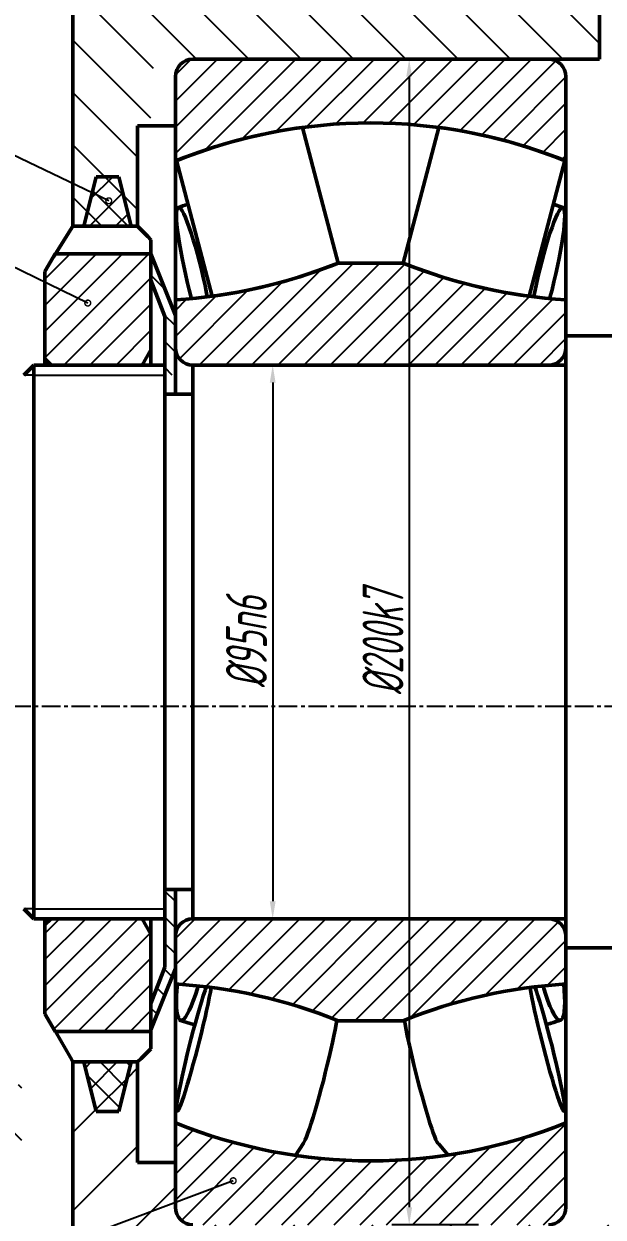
# Model space of a CAD drawing. Header units: millimetres. Extents: x 0 to 1189, y 0 to 841.
# Drawn here: x 225.1 to 324.5, y 477.7 to 682.5 of the extents above; entities that cross this region are included whole.
import ezdxf
from ezdxf import colors
from ezdxf.entities.mleader import LeaderData, LeaderLine
from ezdxf.math import Vec2, Vec3

# ---------------------------------------------------------------- set-up
doc = ezdxf.new("R2010")
doc.units = ezdxf.units.MM
doc.header["$LTSCALE"] = 0.1
doc.linetypes.add('CENTER', pattern=[50.8, 31.75, -6.35, 6.35, -6.35])
for name, color, linetype, lineweight in [('点画线', 1, 'CENTER', 25), ('粗实线', 7, 'Continuous', 50), ('细实线', 3, 'Continuous', 25)]:
    doc.layers.add(name, color=color, linetype=linetype, lineweight=lineweight)
doc.styles.get("Standard").update_dxf_attribs({"font": 'arial.ttf'})
doc.styles.add('字母数字', font='gbeitc.shx', dxfattribs={"width": 0.7, "height": 7})
doc.dimstyles.new('线性', dxfattribs={"dimtxt": 3.5, "dimasz": 3, "dimexe": 3, "dimexo": 0, "dimgap": 1, "dimtad": 1, "dimdec": 0, "dimdsep": 46, "dimtxsty": 'Standard', "dimcen": 2.5, "dimadec": 0, "dimazin": 0, "dimtfac": 1, "dimtdec": 0, "dimtmove": 0, "dimatfit": 3, "dimfxl": 1, "dimarcsym": 0})
pattern_1 = [(135, (-83.5844, 0), (-4.49013, -4.49013), [])]
pattern_2 = [(45, (-83.5844, 0), (-2.245064, 2.245064), []), (135, (-83.5844, 0), (-2.245064, -2.245064), [])]
pattern_3 = [(135, (-83.5844, 0), (-2.245064, -2.245064), [])]

# ---------------------------------------------------------------- blocks, each defined once
blk = doc.blocks.new('_DotSmall')
at = {"color": 0, "linetype": 'ByBlock', "lineweight": 15, "const_width": 0.5}
blk.add_lwpolyline([(-0.0625, 0, 1), (0.0625, 0, 1)], format="xyb", close=True, dxfattribs=at)
blk = doc.blocks.new('*D40')
at = {"layer": 'Defpoints', "color": 0, "transparency": 16777216}
for p in [(271.84, 623.94), (267.84, 528.94), (271.84, 528.94)]:
    blk.add_point(p, dxfattribs=at)
at = {"layer": '细实线', "color": 0, "lineweight": -2, "transparency": 16777216}
for p, q in [((271.84, 623.94), (264.84, 623.94)), ((267.84, 620.94), (267.84, 531.94)), ((271.84, 528.94), (264.84, 528.94))]:
    blk.add_line(p, q, dxfattribs=at)
at = {"layer": '细实线', "color": 0, "transparency": 16777216}
for points in [[(267.34, 620.94), (268.34, 620.94), (267.84, 623.94)], [(267.34, 531.94), (268.34, 531.94), (267.84, 528.94)]]:
    blk.add_solid(points, dxfattribs=at)
at = {"layer": '细实线', "color": 0, "transparency": 16777216, "insert": (263.34, 576.44), "char_height": 7, "attachment_point": 5, "rotation": 90, "style": '字母数字'}
blk.add_mtext('%%C95n6', dxfattribs=at)
blk = doc.blocks.new('*D41')
at = {"layer": 'Defpoints', "color": 0, "transparency": 16777216}
for p in [(303.17, 676.44), (291.26, 476.44), (303.17, 476.44)]:
    blk.add_point(p, dxfattribs=at)
at = {"layer": '细实线', "color": 0, "lineweight": -2, "transparency": 16777216}
for p, q in [((303.17, 676.44), (288.26, 676.44)), ((291.26, 673.44), (291.26, 479.44)), ((303.17, 476.44), (288.26, 476.44))]:
    blk.add_line(p, q, dxfattribs=at)
at = {"layer": '细实线', "color": 0, "transparency": 16777216}
for points in [[(290.76, 673.44), (291.76, 673.44), (291.26, 676.44)], [(290.76, 479.44), (291.76, 479.44), (291.26, 476.44)]]:
    blk.add_solid(points, dxfattribs=at)
at = {"layer": '细实线', "color": 0, "transparency": 16777216, "insert": (286.76, 576.44), "char_height": 7, "attachment_point": 5, "rotation": 90, "style": '字母数字'}
blk.add_mtext('%%C200k7', dxfattribs=at)
blk = doc.blocks.new('*D44')
at = {"layer": 'Defpoints', "color": 0, "transparency": 16777216}
for p in [(538.13, 764.53), (127.9, 660.68), (538.13, 587.44)]:
    blk.add_point(p, dxfattribs=at)
at = {"layer": '细实线', "color": 0, "lineweight": -2, "transparency": 16777216}
for p, q in [((127.9, 660.68), (127.9, 767.53)), ((538.13, 587.44), (538.13, 767.53)), ((130.9, 764.53), (535.13, 764.53))]:
    blk.add_line(p, q, dxfattribs=at)
at = {"layer": '细实线', "color": 0, "transparency": 16777216}
for points in [[(130.9, 765.03), (130.9, 764.03), (127.9, 764.53)], [(535.13, 765.03), (535.13, 764.03), (538.13, 764.53)]]:
    blk.add_solid(points, dxfattribs=at)
at = {"layer": '细实线', "color": 0, "transparency": 16777216, "insert": (333.01, 769.03), "char_height": 7, "attachment_point": 5, "style": '字母数字'}
blk.add_mtext('410', dxfattribs=at)

msp = doc.modelspace()

# ---------------------------------------------------------------- hatches: boundary and pattern name
at = {"layer": '细实线'}
h = msp.add_hatch(dxfattribs=at)
h.set_pattern_fill('ANSI31', color=3, scale=2, angle=90)
h.set_pattern_definition(pattern_1)
edge = h.paths.add_edge_path()
edge.add_line((310.95, 676.44), (323.94, 676.44))
edge.add_line((323.94, 676.44), (323.94, 707.85))
edge.add_line((323.94, 707.85), (233.57, 707.85))
edge.add_line((233.57, 707.85), (233.57, 647.75))
edge.add_line((233.57, 647.75), (235.46, 647.75))
edge.add_line((235.46, 647.75), (237.57, 656.25))
edge.add_line((237.57, 656.25), (241.43, 656.25))
edge.add_line((241.43, 656.25), (243.55, 647.75))
edge.add_line((243.55, 647.75), (244.67, 647.75))
edge.add_line((244.67, 647.75), (244.67, 665.01))
edge.add_line((244.67, 665.01), (246.95, 665.01))
edge.add_line((246.95, 665.01), (246.95, 673.44))
edge.add_arc((249.95, 673.44), 3, 90, 180, ccw=False)
edge.add_line((249.95, 676.44), (310.95, 676.44))
h = msp.add_hatch(dxfattribs=at)
h.set_pattern_fill('ANSI31', color=3)
h.set_pattern_definition([(45, (-86.4304, 125.1164), (-2.245064, 2.245064), [])])
h.paths.add_polyline_path([(284.64, 676.44), (254.14, 676.44, 0.414214), (251.14, 673.44), (251.14, 658.94, -0.09673), (284.64, 665.48)])
h.paths.add_polyline_path([(318.14, 673.44, 0.414214), (315.14, 676.44), (284.64, 676.44), (284.64, 665.48, -0.09673), (318.14, 658.94)])
h.paths.add_polyline_path([(284.64, 641.44), (279.06, 641.44, -0.080879), (251.14, 635.14), (251.14, 626.94, 0.414214), (254.14, 623.94), (284.64, 623.94)])
h.paths.add_polyline_path([(318.14, 635.14, -0.080879), (290.23, 641.44), (284.64, 641.44), (284.64, 623.94), (315.14, 623.94, 0.414214), (318.14, 626.94)])
h.paths.add_polyline_path([(284.64, 528.94), (254.14, 528.94, 0.414214), (251.14, 525.94), (251.14, 517.74, -0.080879), (279.06, 511.44), (284.64, 511.44)])
h.paths.add_polyline_path([(318.14, 525.94, 0.414214), (315.14, 528.94), (284.64, 528.94), (284.64, 511.44), (290.23, 511.44, -0.080879), (318.14, 517.74)])
h.paths.add_polyline_path([(284.64, 487.4, -0.09673), (251.14, 493.94), (251.14, 479.44, 0.414214), (254.14, 476.44), (284.64, 476.44)])
h.paths.add_polyline_path([(318.14, 493.94, -0.09673), (284.64, 487.4), (284.64, 476.44), (315.14, 476.44, 0.414214), (318.14, 479.44)])
h = msp.add_hatch(dxfattribs=at)
h.set_pattern_fill('ANSI37', color=3)
h.set_pattern_definition(pattern_2)
h.paths.add_polyline_path([(235.46, 647.75), (243.55, 647.75), (241.43, 656.25), (237.57, 656.25)])
h = msp.add_hatch(dxfattribs=at)
h.set_pattern_fill('ANSI31', color=3)
h.set_pattern_definition([(45, (-486.775, 129.6835), (-2.245064, 2.245064), [])])
h.paths.add_polyline_path([(246.95, 643.02), (230.51, 643.02), (228.76, 639.98), (228.76, 625), (229.82, 623.94), (245.43, 623.94), (246.95, 626.57)])
h.paths.add_polyline_path([(246.95, 509.61), (246.95, 526.06), (245.43, 528.69), (229.82, 528.69), (228.76, 527.63), (228.76, 512.64), (230.51, 509.61)])
h = msp.add_hatch(dxfattribs=at)
h.set_pattern_fill('ANSI31', color=256, angle=90)
h.set_pattern_definition(pattern_3)
h.paths.add_polyline_path([(246.95, 643.02), (246.95, 642.06), (246.95, 638.49), (249.32, 632.25), (249.32, 623.94), (249.32, 622.22), (251.14, 622.22), (251.14, 625), (251.14, 632.46)])
h = msp.add_hatch(dxfattribs=at)
h.set_pattern_fill('ANSI31', color=256, angle=90)
h.set_pattern_definition(pattern_3)
h.paths.add_polyline_path([(249.32, 528.94), (249.32, 520.63), (246.95, 514.39), (246.95, 509.87), (251.14, 520.43), (251.14, 528.06), (251.14, 533.94), (249.32, 533.94)])
h = msp.add_hatch(dxfattribs=at)
h.set_pattern_fill('ANSI31', color=3, scale=3)
h.set_pattern_definition([(45, (-83.584, 0), (-6.73519, 6.73519), [])])
h.paths.add_polyline_path([(241.57, 281.01), (243.81, 281.01), (245.83, 292.94), (252.58, 292.94), (254.6, 281.01), (256.84, 281.01), (256.84, 306.31), (264.13, 306.31), (264.13, 308.91, -0.414214), (266.23, 311.01), (308.03, 311.01), (320.13, 311.01), (320.13, 439.26, -0.414214), (325.13, 444.26), (328.13, 444.26), (328.13, 476.44), (308.62, 476.44), (254.14, 476.44, -0.414214), (251.14, 479.44), (251.14, 487.1), (248.87, 487.1), (244.67, 487.1), (244.67, 504.37), (243.55, 504.37), (241.43, 495.87), (237.57, 495.87), (235.46, 504.37), (233.57, 504.37), (233.57, 449.26), (233.57, 444.26), (236.57, 444.26, -0.414214), (241.57, 439.26)])
h = msp.add_hatch(dxfattribs=at)
h.set_pattern_fill('ANSI37', color=3)
h.set_pattern_definition(pattern_2)
h.paths.add_polyline_path([(241.43, 495.87), (237.57, 495.87), (235.46, 504.37), (243.55, 504.37)])
h = msp.add_hatch(dxfattribs=at)
h.set_pattern_fill('ANSI31', color=256, scale=2, angle=90)
h.set_pattern_definition(pattern_1)
h.paths.add_polyline_path([(224.77, 500.44), (212.64, 500.44), (177.24, 500.44, -0.22348), (175.63, 501.2), (155.71, 501.2), (143.12, 501.2), (143.12, 485.03), (152.02, 485.03), (152.58, 484.47), (152.58, 481.22), (152.02, 480.66), (143.12, 480.66), (143.12, 375.97), (217.17, 375.97), (217.17, 390.97), (158.25, 390.97), (158.25, 489.6), (224.77, 489.6)])
h.paths.add_polyline_path([(393.65, 500.44), (381.06, 500.44), (339.26, 500.44), (327.13, 500.44), (327.13, 489.6), (378.64, 489.6), (378.64, 390.97), (343.68, 390.97), (343.68, 375.97), (393.65, 375.97), (393.65, 479.89), (384.76, 479.89), (384.2, 480.45), (384.2, 483.71), (384.76, 484.27), (393.65, 484.27)])

# ---------------------------------------------------------------- linework, layer by layer
at = {"color": 7, "linetype": 'Continuous', "lineweight": 50}
msp.add_line((318.14, 626.94), (318.14, 635.14), dxfattribs=at)
at = {"color": 7, "linetype": 'Continuous', "lineweight": 15}
for p, q in [((315.14, 623.94), (254.14, 623.94)), ((254.14, 528.94), (315.14, 528.94))]:
    msp.add_line(p, q, dxfattribs=at)
at = {"layer": '点画线', "color": 1}
msp.add_line((101.25, 565.41), (547.26, 565.41), dxfattribs=at)
at = {"layer": '粗实线'}
for p, q in [((323.94, 707.85), (323.94, 676.44)), ((233.57, 647.75), (233.57, 702.85)), ((310.95, 676.44), (323.94, 676.44)), ((244.67, 647.75), (244.67, 665.01)), ((244.67, 665.01), (251.14, 665.01)), ((233.57, 647.75), (230.26, 642.59)), ((246.95, 645.45), (246.95, 642.06)), ((246.95, 643.02), (251.14, 632.46)), ((246.95, 638.49), (249.32, 632.25)), ((249.32, 632.25), (249.32, 623.94)), ((246.95, 626.57), (246.95, 623.94)), ((228.76, 625), (228.76, 623.94)), ((251.14, 625), (251.14, 618.94)), ((226.86, 623.94), (226.86, 528.94)), ((249.32, 623.94), (249.32, 618.94)), ((251.14, 618.94), (249.32, 618.94)), ((249.32, 618.94), (249.32, 528.94)), ((251.14, 618.94), (254.14, 618.94)), ((251.14, 533.94), (249.32, 533.94)), ((251.14, 533.94), (254.14, 533.94)), ((251.14, 528.06), (251.14, 533.94)), ((228.76, 527.63), (228.76, 528.94)), ((246.95, 526.32), (246.95, 528.94)), ((249.32, 520.63), (249.32, 528.94)), ((246.95, 514.39), (249.32, 520.63)), ((246.95, 509.87), (251.14, 520.43)), ((246.95, 509.61), (246.95, 506.65)), ((233.57, 504.37), (233.57, 449.26)), ((244.67, 504.37), (244.67, 487.1)), ((244.67, 487.1), (248.87, 487.1)), ((248.87, 487.1), (251.14, 487.1))]:
    msp.add_line(p, q, dxfattribs=at)
at = {"layer": '粗实线', "color": 7, "linetype": 'Continuous', "lineweight": 50}
for p, q in [((254.14, 676.44), (315.14, 676.44)), ((251.14, 658.94), (251.14, 673.44)), ((318.14, 673.44), (318.14, 658.94)), ((272.93, 664.71), (279.06, 641.44)), ((290.23, 641.44), (296.36, 664.71)), ((251.14, 635.14), (251.14, 658.94)), ((257.46, 635.75), (251.33, 659.02)), ((317.96, 659.02), (311.82, 635.75)), ((318.14, 635.14), (318.14, 658.94)), ((235.46, 647.75), (237.57, 656.25)), ((241.43, 656.25), (243.55, 647.75)), ((317.65, 650.95), (315.99, 651.55)), ((244.67, 647.75), (233.57, 647.75)), ((251.14, 643.02), (251.14, 645.45)), ((228.76, 639.98), (230.51, 643.02)), ((230.51, 643.02), (246.95, 643.02)), ((246.95, 626.57), (246.95, 643.02)), ((290.23, 641.44), (279.06, 641.44)), ((228.76, 625), (228.76, 639.98)), ((251.14, 625), (251.14, 639.91)), ((251.14, 626.94), (251.14, 635.14)), ((245.43, 623.94), (246.95, 626.57)), ((318.14, 626.94), (318.14, 525.94)), ((228.76, 625), (229.82, 623.94)), ((249.32, 623.94), (234.01, 623.94)), ((234.54, 623.94), (249.32, 623.94)), ((254.14, 623.94), (254.14, 528.94)), ((229.81, 528.94), (228.75, 527.88)), ((246.95, 526.32), (245.43, 528.94)), ((228.76, 512.64), (228.76, 527.63)), ((246.95, 509.61), (246.95, 526.32)), ((251.14, 513.14), (251.14, 528.06)), ((251.14, 517.74), (251.14, 525.94)), ((318.14, 517.74), (318.14, 525.94)), ((251.14, 493.94), (251.14, 517.74)), ((318.14, 493.94), (318.14, 517.74)), ((230.51, 509.61), (228.76, 512.64)), ((251.77, 511.56), (254.24, 510.77)), ((279.06, 511.44), (290.23, 511.44)), ((246.95, 509.61), (230.51, 509.61)), ((251.14, 506.65), (251.14, 509.61)), ((244.67, 504.37), (233.57, 504.37)), ((235.46, 504.37), (237.57, 495.87)), ((241.43, 495.87), (243.55, 504.37)), ((251.14, 479.44), (251.14, 493.94)), ((318.14, 493.94), (318.14, 479.44))]:
    msp.add_line(p, q, dxfattribs=at)
at = {"layer": '粗实线', "lineweight": 50}
for p, q in [((237.57, 656.25), (241.43, 656.25)), ((226.86, 623.94), (225.14, 622.22)), ((226.86, 528.94), (225.14, 530.66)), ((237.57, 495.87), (241.43, 495.87))]:
    msp.add_line(p, q, dxfattribs=at)
at = {"layer": '粗实线', "linetype": 'Continuous'}
for p, q in [((333.14, 628.94), (318.14, 628.94)), ((318.14, 523.94), (318.14, 628.94)), ((249.32, 623.94), (226.86, 623.94)), ((318.14, 623.94), (254.14, 623.94)), ((249.32, 528.94), (226.86, 528.94)), ((318.14, 528.94), (254.14, 528.94)), ((333.14, 523.94), (318.14, 523.94))]:
    msp.add_line(p, q, dxfattribs=at)
at = {"layer": '粗实线', "color": 7}
msp.add_line((296.27, 490.38), (297.97, 488.4), dxfattribs=at)
at = {"layer": '粗实线', "color": 7, "linetype": 'Continuous', "lineweight": 50, "flags": 128}
for points in [[(253.92, 635.35), (253.87, 635.54), (253.52, 636.86), (253.18, 638.2), (252.86, 639.57), (252.57, 640.92), (252.29, 642.26), (252.05, 643.56), (251.84, 644.79), (251.66, 645.95), (251.52, 647.03), (251.41, 647.99), (251.35, 648.84), (251.33, 649.56), (251.35, 650.14), (251.41, 650.57), (251.52, 650.85), (251.66, 650.97), (251.84, 650.94), (252.05, 650.74), (252.29, 650.39), (252.57, 649.89), (252.86, 649.25), (253.18, 648.47), (253.52, 647.57), (253.87, 646.55), (254.22, 645.44), (254.58, 644.24), (254.93, 642.98), (255.28, 641.66), (255.61, 640.31), (255.93, 638.95), (256.23, 637.59), (256.5, 636.26), (256.62, 635.64)], [(315.37, 635.35), (315.42, 635.54), (315.77, 636.86), (316.1, 638.2), (316.42, 639.57), (316.72, 640.92), (316.99, 642.26), (317.24, 643.56), (317.45, 644.79), (317.63, 645.95), (317.77, 647.03), (317.87, 647.99), (317.93, 648.84), (317.96, 649.56), (317.93, 650.14), (317.87, 650.57), (317.77, 650.85), (317.63, 650.97), (317.45, 650.94), (317.24, 650.74), (316.99, 650.39), (316.72, 649.89), (316.42, 649.25), (316.1, 648.47), (315.77, 647.57), (315.42, 646.55), (315.07, 645.44), (314.71, 644.24), (314.36, 642.98), (314.01, 641.66), (313.67, 640.31), (313.36, 638.95), (313.06, 637.59), (312.78, 636.26), (312.67, 635.64)], [(244.67, 647.75), (246.41, 646), (246.95, 645.45)], [(255.06, 517.42), (254.93, 517), (254.58, 515.88), (254.22, 514.87), (253.87, 513.97), (253.52, 513.2), (253.18, 512.57), (252.86, 512.08), (252.57, 511.74), (252.29, 511.56), (252.05, 511.54), (251.84, 511.68), (251.66, 511.98), (251.52, 512.43), (251.41, 513.03), (251.35, 513.77), (251.33, 514.63), (251.35, 515.62), (251.41, 516.71), (251.5, 517.72)], [(257.27, 517.16), (257.14, 516.36), (256.96, 515.42), (256.75, 514.36), (256.5, 513.22), (256.23, 512), (255.93, 510.72), (255.61, 509.39), (255.28, 508.04), (254.93, 506.69), (254.58, 505.34), (254.22, 504.03), (253.87, 502.76), (253.52, 501.56), (253.18, 500.44), (252.86, 499.42), (252.57, 498.51), (252.29, 497.72), (252.05, 497.06), (251.84, 496.54), (251.66, 496.17), (251.52, 495.96), (251.41, 495.91), (251.35, 496.01), (251.33, 496.27), (251.35, 496.68), (251.41, 497.23), (251.52, 497.93), (251.66, 498.76), (251.84, 499.71), (252.05, 500.76), (252.29, 501.9), (252.57, 503.13), (252.86, 504.41), (253.18, 505.73), (253.52, 507.08), (253.87, 508.44), (254.22, 509.78), (254.58, 511.09), (254.93, 512.36), (255.28, 513.56), (255.61, 514.68), (255.93, 515.7), (256.23, 516.62), (256.45, 517.26)], [(312.01, 517.16), (312.15, 516.36), (312.33, 515.42), (312.54, 514.36), (312.78, 513.22), (313.06, 512), (313.36, 510.72), (313.67, 509.39), (314.01, 508.04), (314.36, 506.69), (314.71, 505.34), (315.07, 504.03), (315.42, 502.76), (315.77, 501.56), (316.1, 500.44), (316.42, 499.42), (316.72, 498.51), (316.99, 497.72), (317.24, 497.06), (317.45, 496.54), (317.63, 496.17), (317.77, 495.96), (317.87, 495.91), (317.93, 496.01), (317.96, 496.27), (317.93, 496.68), (317.87, 497.23), (317.77, 497.93), (317.63, 498.76), (317.45, 499.71), (317.24, 500.76), (316.99, 501.9), (316.72, 503.13), (316.42, 504.41), (316.1, 505.73), (315.77, 507.08), (315.42, 508.44), (315.07, 509.78), (314.71, 511.09), (314.36, 512.36), (314.01, 513.56), (313.67, 514.68), (313.36, 515.7), (313.06, 516.62), (312.84, 517.26)], [(314.23, 517.42), (314.36, 517), (314.71, 515.88), (315.07, 514.87), (315.42, 513.97), (315.77, 513.2), (316.1, 512.57), (316.42, 512.08), (316.72, 511.74), (316.99, 511.56), (317.24, 511.54), (317.45, 511.68), (317.63, 511.98), (317.77, 512.43), (317.87, 513.03), (317.93, 513.77), (317.96, 514.63), (317.93, 515.62), (317.87, 516.71), (317.79, 517.72)], [(278.85, 511.53), (278.73, 510.84), (278.56, 509.89), (278.34, 508.84), (278.1, 507.69), (277.82, 506.47), (277.53, 505.19), (277.21, 503.87), (276.87, 502.52), (276.53, 501.16), (276.17, 499.82), (275.82, 498.5), (275.46, 497.24), (275.11, 496.04), (274.78, 494.92), (274.46, 493.89), (274.16, 492.98), (273.89, 492.19), (273.64, 491.53), (273.43, 491.02), (273.25, 490.65), (273.11, 490.44), (271.78, 488.33)], [(290.43, 511.53), (290.55, 510.84), (290.73, 509.89), (290.94, 508.84), (291.19, 507.69), (291.46, 506.47), (291.76, 505.19), (292.08, 503.87), (292.41, 502.52), (292.76, 501.16), (293.11, 499.82), (293.47, 498.5), (293.83, 497.24), (294.17, 496.04), (294.51, 494.92), (294.83, 493.89), (295.12, 492.98), (295.4, 492.19), (295.64, 491.53), (295.85, 491.02), (296.03, 490.65), (296.17, 490.44), (296.27, 490.38)], [(230.55, 509.61), (233.14, 505.12), (233.57, 504.37)], [(246.95, 506.65), (245.29, 504.98), (244.67, 504.37)]]:
    msp.add_lwpolyline(points, dxfattribs=at)
at = {"layer": '粗实线', "color": 7, "linetype": 'Continuous', "lineweight": 50}
for centre, radius, start, end in [((254.14, 673.44), 3, 90, 180), ((315.14, 673.44), 3, 0, 90), ((284.64, 576.44), 89.04, 67.8999, 112.1001), ((284.64, 576.44), 89.04, 97.5607, 111.9694), ((284.64, 576.44), 89.04, 68.0306, 82.4393), ((245.75, 724.02), 89.04, 273.4737, 291.9694), ((245.75, 724.02), 89.04, 277.5607, 291.9694), ((323.54, 724.02), 89.04, 248.0306, 266.5263), ((323.54, 724.02), 89.04, 248.0306, 262.4393), ((254.14, 626.94), 3, 180, 270), ((315.14, 626.94), 3, 270, 0), ((254.14, 525.94), 3, 90, 180), ((315.14, 525.94), 3, 0, 90), ((245.75, 428.87), 89.04, 68.0306, 86.5263), ((323.54, 428.87), 89.04, 93.4737, 111.9694), ((284.64, 576.44), 89.04, 247.8999, 292.1001), ((254.14, 479.44), 3, 180, 270), ((315.14, 479.44), 3, 270, 0)]:
    msp.add_arc(centre, radius, start, end, dxfattribs=at)
for points, knots in [([(253.3, 651.56), (253.26, 651.55), (252.7, 651.37), (252.15, 651.15), (251.64, 650.95)], [0, 0, 0, 0, 0.063303, 1, 1, 1, 1]), ([(314.79, 510.78), (315.07, 510.86), (315.91, 511.09), (316.72, 511.38), (317.26, 511.57)], [0, 0, 0, 0, 0.337489, 1, 1, 1, 1])]:
    msp.add_open_spline(points, degree=3, knots=knots, dxfattribs=at)
at = {"layer": '细实线'}
for p, q in [((226.94, 622.22), (225.14, 622.22)), ((226.94, 622.22), (249.32, 622.22)), ((226.89, 530.66), (225.14, 530.66)), ((226.89, 530.66), (249.32, 530.66))]:
    msp.add_line(p, q, dxfattribs=at)

# ---------------------------------------------------------------- dimensions: what is measured, and where the dimension line sits
at = {"layer": '细实线', "color": 3}
dim = msp.add_linear_dim(base=(538.13, 764.53), p1=(127.9, 660.68), p2=(538.13, 587.44), dimstyle='线性', override={"dimtxsty": '字母数字'}, dxfattribs=at)
dim.commit()
dim.dimension.update_dxf_attribs({"geometry": '*D44', "text_midpoint": (333.01, 769.03)})
for base, p1, p2, text, picture, middle in [((291.26, 476.44), (303.17, 676.44), (303.17, 476.44), '%%C<>k7', '*D41', (286.76, 576.44)), ((267.84, 528.94), (271.84, 623.94), (271.84, 528.94), '%%C<>n6', '*D40', (263.34, 576.44))]:
    dim = msp.add_linear_dim(base=base, p1=p1, p2=p2, angle=90, text=text, dimstyle='线性', override={"dimtxsty": '字母数字'}, dxfattribs=at)
    dim.commit()
    dim.dimension.update_dxf_attribs({"geometry": picture, "text_midpoint": middle})

# ---------------------------------------------------------------- leaders
ml = msp.add_multileader_mtext('Standard', dxfattribs=at)
ml.set_content('1', color=3, style='字母数字')
ml.set_leader_properties(color=7, linetype='Continuous', lineweight=25)
ml.set_arrow_properties(name='DOTSMALL')
ml.build(insert=Vec2(0, 0))
ml.multileader.update_dxf_attribs({"has_dogleg": 0, "text_left_attachment_type": 5, "text_right_attachment_type": 5, "arrow_head_size": 2})
ctx = ml.context
ctx.base_point, ctx.char_height, ctx.arrow_head_size, ctx.plane_origin = Vec3(66.1, 732.99), 7, 2, Vec3(239.71, 652.12)
ctx.left_attachment, ctx.right_attachment, ctx.text_align_type = 5, 5, 2
notes = []
notes.append((ctx, [(0, (1, 1, 0), (79.13, 732.99), (-1, 0), 8, [(0, [(239.71, 652.12)], 0, [])])]))
ctx.mtext.insert, ctx.mtext.alignment, ctx.mtext.flow_direction = Vec3(69.13, 741.39), 3, 5
ml = msp.add_multileader_mtext('Standard', dxfattribs=at)
ml.set_content('2', color=3, style='字母数字')
ml.set_leader_properties(color=7, linetype='Continuous', lineweight=25)
ml.set_arrow_properties(name='DOTSMALL')
ml.build(insert=Vec2(0, 0))
ml.multileader.update_dxf_attribs({"has_dogleg": 0, "text_left_attachment_type": 5, "text_right_attachment_type": 5, "arrow_head_size": 2})
ctx = ml.context
ctx.base_point, ctx.char_height, ctx.arrow_head_size, ctx.plane_origin = Vec3(64.68, 714.95), 7, 2, Vec3(236.11, 634.58)
ctx.left_attachment, ctx.right_attachment, ctx.text_align_type = 5, 5, 2
notes.append((ctx, [(0, (1, 1, 0), (79.13, 714.95), (-1, 0), 8, [(0, [(236.11, 634.58)], 0, [])])]))
ctx.mtext.insert, ctx.mtext.alignment, ctx.mtext.flow_direction = Vec3(69.13, 723.35), 3, 5
ml = msp.add_multileader_mtext('Standard', dxfattribs=at)
ml.set_content('8', color=3, style='字母数字')
ml.set_leader_properties(color=7, linetype='Continuous', lineweight=25)
ml.set_arrow_properties(name='DOTSMALL')
ml.build(insert=Vec2(0, 0))
ml.multileader.update_dxf_attribs({"has_dogleg": 0, "text_left_attachment_type": 5, "text_right_attachment_type": 5, "arrow_head_size": 2})
ctx = ml.context
ctx.base_point, ctx.char_height, ctx.arrow_head_size, ctx.plane_origin = Vec3(64.88, 412.63), 7, 2, Vec3(261.06, 483.99)
ctx.left_attachment, ctx.right_attachment, ctx.text_align_type = 5, 5, 2
notes.append((ctx, [(0, (1, 1, 0), (79.13, 412.63), (-1, 0), 8, [(0, [(261.06, 483.99)], 0, [])])]))
ctx.mtext.insert, ctx.mtext.alignment, ctx.mtext.flow_direction = Vec3(69.13, 421.03), 3, 5
for ctx, leaders in notes:
    for number, flags, end, landing, length, lines in leaders:
        leader = LeaderData()
        leader.index, (leader.has_last_leader_line, leader.has_dogleg_vector, leader.attachment_direction) = number, flags
        leader.last_leader_point, leader.dogleg_vector, leader.dogleg_length = Vec3(end), Vec3(landing), length
        for number, points, colour, breaks in lines:
            line = LeaderLine()
            line.index, line.vertices, line.color, line.breaks = number, Vec3.list(points), colors.encode_raw_color(colour), breaks
            leader.lines.append(line)
        ctx.leaders.append(leader)

doc.saveas('drawing.dxf')
